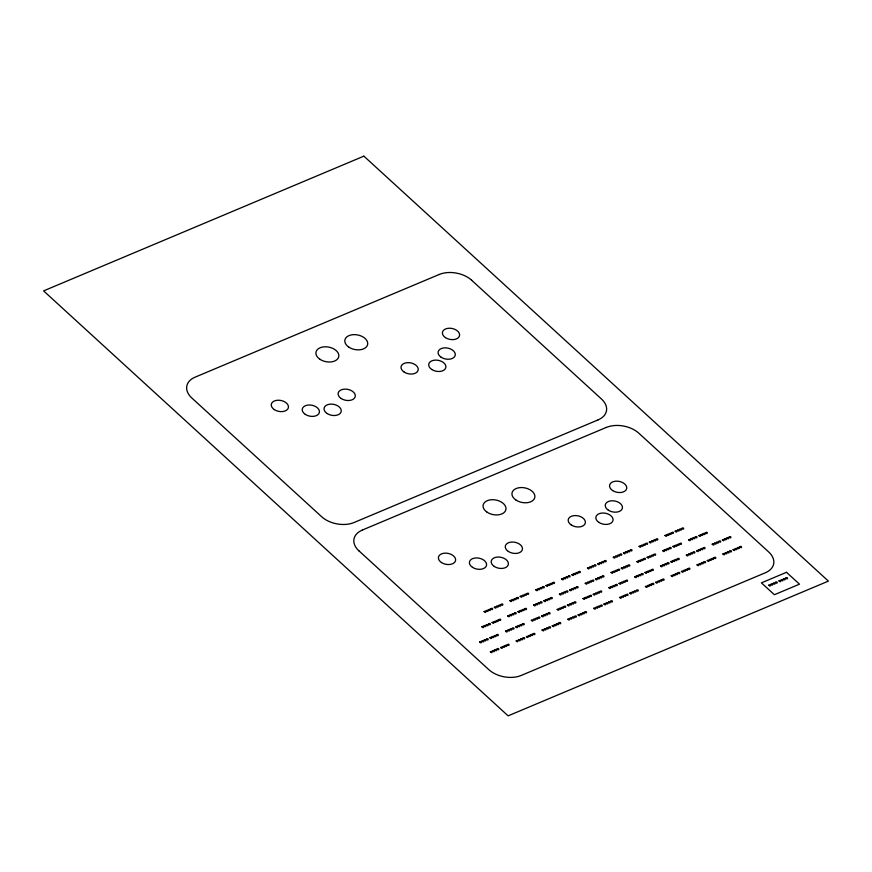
<?xml version="1.0" encoding="UTF-8"?>
<svg xmlns="http://www.w3.org/2000/svg" width="872" height="872" viewBox="0 0 872 872"><rect width="100%" height="100%" fill="white"/><g stroke="black" fill="none" stroke-linecap="round" stroke-linejoin="round"><path stroke-width="1.31" d="M439.216 274.473L195.186 377.129A23.282 14.9 11 0 0 191.775 397.948L321.703 516.769A23.282 14.9 11 0 0 354.087 522.502L598.138 419.868M362.338 530.056L606.367 427.4M471.621 280.228L601.517 399.06A23.282 14.9 11 0 1 598.116 419.846M358.97 550.864L488.865 669.696A23.282 14.9 11 0 0 521.238 675.429L765.289 572.795A23.282 14.9 11 0 0 768.701 551.976L638.773 433.155A23.282 14.9 11 0 0 606.4 427.422M439.237 274.495A23.282 14.9 11 0 1 471.654 280.217M358.937 550.875A23.282 14.9 11 0 1 362.37 530.078M479.665 642.021C481.954 644.811 482.042 639.983 479.676 641.977M481.889 626.804C483.895 629.573 484.636 624.886 481.922 626.706M484.113 611.588C486.293 614.368 486.696 609.55 484.113 611.588M481.922 641.084C483.906 643.852 484.876 639.089 481.933 641.029M484.134 625.856C486.293 628.625 486.75 623.829 484.145 625.813M486.358 610.64C488.582 613.419 488.963 608.547 486.358 610.64M484.167 640.135C486.522 642.882 486.434 638.13 484.189 640.037M486.391 624.919C488.146 627.753 489.475 622.924 486.391 624.919M488.603 609.692C490.794 612.493 491.187 607.642 488.603 609.692M486.413 639.187C488.287 641.956 489.399 637.301 486.434 639.089M488.636 623.971C490.903 626.75 491.176 621.845 488.636 623.971M490.86 608.754C493.051 611.501 493.487 606.749 490.871 608.7M489.879 637.726C492.113 640.506 492.451 635.634 489.879 637.726M492.102 622.51C494.282 625.268 494.751 620.461 492.113 622.466M494.326 607.293C496.517 610.051 496.996 605.244 494.337 607.239M490.369 651.809C492.429 654.61 493.04 649.814 490.38 651.766M492.124 636.789C494.261 639.59 494.718 634.718 492.124 636.789M494.348 621.562C496.179 624.352 497.476 619.621 494.359 621.518M496.571 606.345C498.904 609.092 498.871 604.351 496.593 606.247M492.615 650.861C494.74 653.651 495.274 648.877 492.626 650.817M494.38 635.841C496.68 638.642 496.724 633.737 494.38 635.841M496.593 620.624C498.686 623.404 499.22 618.64 496.604 620.57M498.817 605.397C500.659 608.166 501.858 603.522 498.849 605.299M494.86 649.923C496.866 652.703 497.672 647.929 494.871 649.869M496.626 634.892C498.98 637.683 498.882 632.789 496.626 634.892M498.849 619.676C500.681 622.455 501.967 617.703 498.86 619.621M501.062 604.449C503.318 607.163 503.645 602.519 501.095 604.361M497.105 648.975C499.394 651.755 499.482 646.926 497.116 648.921M500.583 647.514C502.425 650.272 503.613 645.662 500.604 647.416M502.828 646.566C505.062 649.346 505.389 644.463 502.828 646.566M505.509 631.154C507.493 633.944 508.278 629.224 505.531 631.066M507.722 615.937C510.12 618.706 510.011 613.823 507.722 615.937M505.073 645.629C507.221 648.441 507.624 643.536 505.073 645.629M509.946 600.721C512.147 603.457 512.649 598.693 509.957 600.666M507.755 630.216C509.957 632.941 510.316 628.298 507.777 630.118M509.978 614.989C512.147 617.79 512.496 612.929 509.978 614.989M507.319 644.681C509.553 647.449 509.891 642.577 507.319 644.681M512.191 599.773C514.044 602.541 515.374 597.821 512.202 599.718M510 629.268C511.94 632.069 512.736 627.328 510.022 629.17M512.224 614.052C514.164 616.875 515.047 612.035 512.224 614.052M514.447 598.824C516.529 601.615 517.085 596.84 514.447 598.781M512.245 628.32C514.207 631.132 515.058 626.314 512.245 628.32M514.469 613.103C516.867 615.872 516.78 611.01 514.469 613.103M516.693 597.876C518.567 600.666 519.745 595.914 516.704 597.832M515.712 626.859C517.892 629.66 518.306 624.81 515.712 626.859M517.935 611.643C519.843 614.444 520.813 609.702 517.946 611.588M520.159 596.426C522.633 599.129 522.415 594.377 520.181 596.328M516.202 640.942C518.502 643.732 518.524 638.893 516.213 640.898M517.968 625.911C520.115 628.69 520.573 623.916 517.979 625.867M520.181 610.694C522.284 613.463 522.884 608.721 520.192 610.651M522.404 595.478C524.584 598.225 524.889 593.527 522.437 595.38M518.448 639.994C520.584 642.729 521.183 638.042 518.48 639.906M520.213 624.973C522.274 627.775 522.884 622.957 520.224 624.919M522.437 609.746C524.345 612.558 525.293 607.817 522.448 609.702M524.65 594.53C526.873 597.342 527.168 592.371 524.65 594.53M520.693 639.056C522.938 641.781 523.2 637.116 520.726 638.958M522.459 624.025C524.584 626.804 525.118 622.03 522.47 623.981M524.682 608.809C526.514 611.555 527.734 606.967 524.704 608.711M526.906 593.581C529.053 596.394 529.457 591.521 526.906 593.581M522.949 638.108C524.933 640.887 525.718 636.178 522.971 638.01M526.416 636.647C528.378 639.47 529.206 634.631 526.416 636.647M528.661 635.699C530.841 638.478 531.244 633.661 528.661 635.699M531.342 620.286C533.261 623.109 534.209 618.292 531.342 620.286M533.555 605.07C535.691 607.86 536.215 603.053 533.566 605.015M530.906 634.762C533.086 637.552 533.5 632.658 530.906 634.762M535.779 589.854C537.73 592.633 538.667 587.902 535.79 589.799M533.588 619.338C535.757 622.161 536.095 617.278 533.588 619.338M535.811 604.122C538.024 606.879 538.427 602.116 535.822 604.078M533.152 633.813C535.332 636.604 535.746 631.764 533.152 633.813M538.024 588.905C539.801 591.685 541 587.074 538.057 588.807M535.833 618.401C537.948 621.169 538.656 616.319 535.833 618.401M538.057 603.173C540.259 605.942 540.684 601.146 538.068 603.13M540.28 587.957C542.406 590.758 542.853 585.962 540.291 587.913M538.078 617.452C540.019 620.275 540.923 615.436 538.078 617.452M540.302 602.236C542.548 605.015 542.744 600.198 540.313 602.181M542.526 587.009C544.313 589.788 545.556 585.145 542.548 586.921M541.556 615.992C543.801 618.782 543.975 613.932 541.556 615.948M543.768 600.775C545.61 603.533 546.809 598.911 543.801 600.677M545.992 585.559C548.226 588.349 548.499 583.444 545.992 585.559M542.035 630.074C544.226 632.81 544.619 628.123 542.057 629.976M543.801 615.043C545.85 617.834 546.624 613.005 543.812 615M546.014 599.827C548.303 602.585 548.63 597.723 546.014 599.827M548.237 584.611C550.319 587.39 551.039 582.518 548.237 584.611M544.281 629.126C546.286 631.895 547.017 627.219 544.313 629.028M546.046 614.106C548.412 616.875 548.346 612.002 546.057 614.052M548.27 598.879C550.243 601.658 551.028 596.949 548.292 598.792M550.483 583.662C552.434 586.485 553.328 581.646 550.483 583.662M546.526 628.189C548.695 630.99 549.055 626.107 546.526 628.189M548.292 613.158C550.614 615.883 550.744 611.152 548.325 613.06M550.515 597.941C552.576 600.721 553.328 595.87 550.515 597.941M552.739 582.714C555.017 585.483 555.235 580.61 552.739 582.714M548.782 627.241C550.766 630.053 551.638 625.18 548.782 627.241M552.249 625.78C554.025 628.581 555.355 623.829 552.259 625.725M554.494 624.832C556.51 627.6 557.361 622.881 554.505 624.788M557.175 609.419C559.116 612.242 560.009 607.413 557.175 609.419M559.399 594.203C561.742 596.971 561.732 592.099 559.41 594.148M556.739 623.883C558.832 626.652 559.584 621.867 556.75 623.84M561.612 578.986C563.465 581.744 564.653 577.122 561.644 578.888M559.421 608.471C561.808 611.207 561.862 606.389 559.432 608.427M561.644 593.254C563.846 596.023 564.282 591.205 561.655 593.211M558.985 622.946C561.241 625.736 561.415 620.875 558.996 622.891M563.868 578.038C566.102 580.807 566.451 575.923 563.868 578.038M561.666 607.533C563.628 610.313 564.544 605.615 561.677 607.479M563.89 592.306C566.309 595.053 566.135 590.246 563.912 592.219M566.113 577.09C568.075 579.924 568.904 575.04 566.113 577.09M563.922 606.585C566.233 609.343 566.32 604.568 563.922 606.531M566.135 591.369C568.217 594.126 568.86 589.407 566.168 591.271M568.359 576.141C570.789 578.899 570.659 574.016 568.359 576.141M567.389 605.124C569.601 607.882 569.83 603.173 567.41 605.026M569.601 589.908C571.563 592.731 572.403 587.892 569.601 589.908M571.825 574.681C574.114 577.46 574.288 572.632 571.836 574.637M567.868 619.207C570.016 622.019 570.419 617.093 567.868 619.207M569.634 604.176C571.64 606.945 572.381 602.269 569.656 604.089M571.858 588.96C574.038 591.739 574.441 586.921 571.858 588.96M574.07 573.743C576.021 576.523 576.97 571.814 574.081 573.689M570.114 618.259C572.25 621.082 572.686 616.177 570.114 618.259M571.879 603.239C574.136 605.953 574.452 601.255 571.912 603.141M574.103 588.011C576.338 590.802 576.686 585.908 574.103 588.011M576.327 572.795C578.692 575.531 578.725 570.746 576.338 572.741M572.37 617.311C574.822 620.057 574.637 615.163 572.37 617.311M574.125 602.29C576.13 605.059 576.883 600.372 574.158 602.192M576.348 587.074C578.528 589.864 578.932 585.014 576.348 587.074M578.572 571.847C580.425 574.648 581.537 569.917 578.583 571.803M574.615 616.373C576.556 619.196 577.449 614.357 574.615 616.373M578.082 614.913C580.109 617.703 580.807 612.929 578.092 614.858M580.327 613.964C582.104 616.766 583.444 612.057 580.338 613.921M583.008 598.552C585.014 601.342 585.821 596.557 583.019 598.508M585.232 583.335C587.423 586.071 587.804 581.384 585.254 583.237M582.572 613.016C584.556 615.806 585.254 611.119 582.605 612.929M587.456 568.108C589.407 570.942 590.246 566.102 587.456 568.108M585.254 597.603C587.608 600.405 587.532 595.489 585.254 597.603M587.477 582.387C589.483 585.156 590.224 580.469 587.499 582.289M584.829 612.079C587.041 614.836 587.27 610.128 584.85 611.981M589.701 567.171C591.881 569.95 592.284 565.132 589.701 567.171M587.499 596.666C589.657 599.413 590.213 594.66 587.51 596.612M589.723 581.439C591.87 584.186 592.262 579.488 589.755 581.341M591.946 566.222C594.126 569.024 594.53 564.13 591.946 566.222M589.755 595.718C591.914 598.541 592.284 593.625 589.755 595.718M591.968 580.501C593.723 583.335 595.042 578.518 591.968 580.501M594.192 565.274C596.579 568.053 596.492 563.181 594.192 565.274M593.222 594.257C595.184 597.091 596.012 592.197 593.222 594.257M595.445 579.041C597.593 581.864 597.996 576.948 595.445 579.041M597.658 563.813C599.947 566.604 600.034 561.775 597.669 563.77M593.701 608.34C595.881 611.152 596.208 606.291 593.701 608.34M595.467 593.309C597.745 596.088 597.985 591.205 595.467 593.309M597.691 578.092C599.685 580.861 600.59 576.141 597.702 578.038M599.914 562.876C601.898 565.645 602.868 560.881 599.925 562.822M595.958 607.392C598.018 610.193 598.628 605.397 595.968 607.348M597.712 592.361C599.849 595.173 600.307 590.3 597.712 592.361M599.936 577.144C601.767 579.934 603.053 575.204 599.947 577.101M602.16 561.928C604.514 564.674 604.427 559.922 602.181 561.83M598.203 606.443C600.394 609.256 600.775 604.383 598.203 606.443M599.958 591.423C602.094 594.246 602.53 589.33 599.958 591.423M602.181 576.196C604.318 578.997 604.83 574.19 602.192 576.152M604.405 560.979C606.28 563.737 607.392 559.105 604.427 560.881M600.448 605.506C602.454 608.285 603.261 603.511 600.459 605.451M603.914 604.045C606.127 606.781 606.629 602.007 603.925 603.991M606.16 603.097C608.013 605.855 609.201 601.244 606.193 602.999M608.841 587.684C611.087 590.42 611.327 585.755 608.874 587.586M611.065 572.468C613.147 575.291 613.626 570.397 611.065 572.468M608.416 602.149C610.574 604.906 611.087 600.11 608.427 602.105M613.288 557.241C615.272 560.053 616.123 555.213 613.299 557.197M611.087 586.736C613.081 589.527 613.866 584.807 611.119 586.638M613.31 571.52C615.588 574.299 615.828 569.405 613.31 571.52M610.662 601.211C612.624 604.045 613.452 599.151 610.662 601.211M615.534 556.303C617.55 559.072 618.401 554.352 615.545 556.249M613.343 585.799C615.588 588.502 615.915 583.859 613.365 585.701M615.556 570.571C617.79 573.362 618.074 568.468 615.556 570.571M617.779 555.355C619.872 558.124 620.635 553.339 617.79 555.301M615.588 584.85C617.518 587.652 618.324 582.91 615.61 584.752M617.812 569.623C619.752 572.457 620.635 567.607 617.812 569.623M620.025 554.407C622.281 557.197 622.455 552.347 620.036 554.363M619.055 583.39C621.235 586.191 621.649 581.297 619.055 583.39M621.278 568.173C623.349 570.964 623.927 566.179 621.289 568.119M623.491 552.946C625.486 555.737 626.27 551.017 623.524 552.848M619.534 597.473C621.747 600.252 622.074 595.413 619.545 597.418M621.3 582.442C623.687 585.221 623.6 580.349 621.3 582.442M623.524 567.225C625.475 570.005 626.412 565.274 623.534 567.171M625.747 552.009C627.949 554.734 628.309 550.09 625.769 551.911M621.791 596.524C624.09 599.315 624.112 594.486 621.801 596.481M623.545 581.493C625.704 584.273 626.161 579.499 623.556 581.45M625.769 566.277C627.786 569.089 628.429 564.293 625.78 566.233M627.993 551.06C629.933 553.862 630.729 549.12 628.014 550.962M624.036 595.576C626.172 598.312 626.772 593.625 624.058 595.478M625.802 580.556C627.862 583.357 628.472 578.55 625.813 580.501M628.014 565.328C629.944 568.119 630.947 563.388 628.025 565.285M630.238 550.112C632.2 552.924 633.05 548.107 630.238 550.112M626.281 594.639C628.527 597.364 628.767 592.698 626.314 594.541M629.748 593.178C632.058 595.968 632.08 591.085 629.748 593.178M632.004 592.23C634.009 595.042 634.805 590.191 632.004 592.23M634.674 576.817C637.029 579.618 636.931 574.67 634.674 576.817M636.898 561.601C639.023 564.413 639.481 559.53 636.898 561.601M634.249 591.281C636.636 594.05 636.538 589.21 634.249 591.281M639.122 546.373C641.192 549.164 641.781 544.401 639.132 546.33M636.931 575.869C639.132 578.681 639.47 573.732 636.931 575.869M639.143 560.652C641.269 563.443 641.803 558.636 639.154 560.598M636.495 590.333C638.675 593.134 639.089 588.24 636.495 590.333M641.367 545.436C643.144 548.226 644.484 543.529 641.378 545.382M639.176 574.921C641.389 577.722 641.705 572.839 639.176 574.921M641.4 559.704C643.634 562.505 643.907 557.644 641.4 559.704M643.612 544.488C645.596 547.267 646.294 542.591 643.645 544.39M641.421 573.983C643.482 576.763 644.255 571.945 641.421 573.983M643.645 558.756C645.803 561.546 646.25 556.739 643.656 558.712M645.858 543.539C648.081 546.297 648.31 541.588 645.89 543.441M644.888 572.523C647.002 575.324 647.493 570.517 644.899 572.468M647.111 557.306C649.335 560.097 649.651 555.235 647.111 557.306M649.335 542.079C651.242 544.902 652.202 540.084 649.335 542.079M645.378 586.605C647.874 589.308 647.58 584.567 645.4 586.507M647.133 571.574C649.378 574.354 649.575 569.536 647.144 571.531M649.357 556.358C651.199 559.116 652.387 554.494 649.389 556.26M651.58 541.13C653.749 543.954 654.076 539.07 651.58 541.13M647.624 585.657C650.022 588.382 649.923 583.641 647.645 585.559M649.389 570.626C651.558 573.405 651.984 568.577 649.4 570.582M651.602 555.41C653.891 558.167 654.229 553.306 651.602 555.41M653.826 540.193C655.94 542.962 656.649 538.111 653.826 540.193M649.869 584.709C652.3 587.434 652.082 582.659 649.891 584.611M651.635 569.688C653.935 572.468 653.956 567.639 651.646 569.634M653.858 554.461C655.646 557.241 656.845 552.597 653.88 554.363M656.071 539.245C658.011 542.068 658.916 537.228 656.071 539.245M652.114 583.76C654.469 586.562 654.371 581.624 652.114 583.76M655.581 582.311C657.641 585.09 658.425 580.272 655.581 582.311M657.837 581.362C659.962 584.153 660.486 579.335 657.848 581.308M660.507 565.95C662.6 568.74 663.287 563.857 660.507 565.95M662.731 550.733C664.944 553.502 665.271 548.673 662.742 550.679M660.082 580.414C662.295 583.172 662.676 578.419 660.093 580.371M664.955 535.506C667.2 538.242 667.614 533.479 664.965 535.463M662.764 565.002C664.704 567.825 665.598 562.996 662.764 565.002M664.976 549.785C667.233 552.565 667.407 547.725 664.987 549.731M662.328 579.466C664.497 582.256 664.933 577.438 662.339 579.422M667.2 534.558C669.042 537.326 670.23 532.705 667.233 534.471M665.009 564.053C667.069 566.811 667.887 562.048 665.02 564.01M667.233 548.837C669.423 551.595 669.903 546.788 667.244 548.793M669.445 533.62C671.604 536.378 672.138 531.571 669.456 533.566M667.254 563.116C669.031 565.906 670.361 561.23 667.265 563.061M669.478 547.889C671.832 550.646 671.734 545.883 669.5 547.79M671.702 532.672C673.664 535.506 674.492 530.612 671.702 532.672M670.721 561.655C672.704 564.435 673.391 559.759 670.753 561.557M672.944 546.428C675.048 549.273 675.462 544.346 672.944 546.428M675.168 531.212C677.108 534.035 678.002 529.206 675.168 531.212M671.211 575.738C673.489 578.507 673.74 573.613 671.211 575.738M672.966 560.707C675.244 563.454 675.408 558.712 672.999 560.609M675.19 545.49C677.206 548.292 678.002 543.463 675.19 545.49M677.413 530.263C679.8 532.999 679.855 528.181 677.424 530.22M673.457 574.79C675.397 577.613 676.291 572.73 673.457 574.79M675.222 559.759C677.228 562.527 677.969 557.851 675.244 559.661M677.435 544.542C679.746 547.333 679.757 542.471 677.435 544.542M679.659 529.326C681.621 532.105 682.536 527.407 679.669 529.271M675.702 573.841C677.838 576.664 678.274 571.76 675.702 573.841M677.468 558.81C679.659 561.546 680.051 556.87 677.49 558.723M679.691 543.594C681.882 546.395 682.264 541.49 679.691 543.594M681.904 528.378C684.215 531.135 684.313 526.361 681.915 528.323M677.947 572.893C680.04 575.683 680.727 570.811 677.947 572.893M681.424 571.443C683.299 574.212 684.553 569.481 681.435 571.389M683.67 570.495C685.752 573.286 686.34 568.5 683.681 570.441M686.351 555.083C688.302 557.862 689.24 553.164 686.362 555.028M688.564 539.855C690.777 542.591 691.136 537.937 688.597 539.768M685.915 569.547C687.768 572.337 689.011 567.585 685.926 569.503M688.597 554.134C690.809 556.892 691.202 552.129 688.608 554.091M690.82 538.918C693.24 541.643 693.066 536.901 690.842 538.82M688.161 568.599C690.144 571.389 690.831 566.702 688.193 568.5M690.842 553.186C692.695 555.987 693.796 551.268 690.853 553.142M693.066 537.97C695.54 540.673 695.311 535.931 693.087 537.871M693.087 552.249C695.246 554.995 695.802 550.232 693.098 552.194M695.311 537.021C697.654 539.768 697.578 535.005 695.333 536.923M696.554 550.788C698.712 553.546 699.246 548.739 696.564 550.733M698.777 535.561C700.837 538.351 701.611 533.533 698.777 535.561M697.044 564.871C699.442 567.639 699.355 562.767 697.044 564.871M698.81 549.84C700.772 552.674 701.622 547.78 698.81 549.84M701.023 534.623C703.083 537.446 703.759 532.53 701.023 534.623M699.289 563.922C701.197 566.713 702.167 562.004 699.3 563.868M701.055 548.891C703.323 551.671 703.573 546.788 701.055 548.891M703.279 533.675C705.263 536.443 706.178 531.724 703.29 533.62M701.535 562.974C703.769 565.764 703.987 560.947 701.546 562.931M703.301 547.943C705.448 550.766 705.851 545.839 703.301 547.943M705.524 532.727C707.639 535.517 708.206 530.721 705.535 532.683M703.791 562.026C705.742 564.816 706.68 560.107 703.802 561.982M707.257 560.565C709.078 563.323 710.32 558.734 707.279 560.478M709.503 559.628C711.737 562.364 712.162 557.59 709.514 559.573M712.184 544.215C714.103 546.951 715.204 542.319 712.206 544.117M711.748 558.679C713.547 561.459 714.778 556.816 711.781 558.581M714.43 543.267C716.642 546.003 716.98 541.327 714.451 543.169M713.994 557.731C716.152 560.489 716.686 555.693 714.005 557.688M716.675 542.319C718.506 545.098 719.64 540.466 716.708 542.221M718.92 541.37C721.177 544.084 721.504 539.441 718.953 541.283M722.398 539.921C724.741 542.689 724.665 537.839 722.398 539.921M722.877 553.993C725.155 556.761 725.341 551.976 722.888 553.949M724.643 538.972C726.768 541.785 727.226 536.901 724.643 538.972M725.123 553.055C727.128 555.835 727.935 551.06 725.133 553.001M726.888 538.024C729.275 540.803 729.21 535.931 726.888 538.024M727.379 552.107C729.679 554.886 729.701 550.058 727.379 552.052M729.134 537.076C731.139 539.91 731.891 535.059 729.134 537.076M729.624 551.159C731.543 553.905 732.644 549.262 729.646 551.06M733.09 549.698C735.151 552.488 735.903 547.627 733.09 549.698M735.336 548.76C737.603 551.562 737.647 546.668 735.336 548.76M737.581 547.812C739.652 550.603 740.383 545.741 737.581 547.812M739.838 546.864C742.181 549.643 742.105 544.782 739.838 546.864M768.766 585.21C770.488 587.99 771.96 583.303 768.777 585.156M771.012 584.262C773.072 587.052 773.682 582.278 771.022 584.207M773.257 583.313C775.284 586.06 776.047 581.417 773.279 583.215M775.502 582.365C777.497 585.145 778.173 580.49 775.535 582.278M778.969 580.916C781.192 583.706 781.508 578.823 778.969 580.916M781.225 579.967C783.198 582.779 784.081 577.907 781.225 579.967M783.47 579.019C785.596 581.842 786.043 576.937 783.47 579.019M785.716 578.071C787.83 580.839 788.539 576 785.716 578.071M363.886 156.143L43.6 290.888L508.114 715.858L828.4 581.112L363.886 156.143M786.5 572.304L761.419 582.867L774.391 594.726L799.482 584.175L786.5 572.304M274.342 409.622A8.709 5.57 11 0 0 288.349 407.845A8.709 5.57 11 0 0 276.904 400.303A8.709 5.57 11 0 0 274.342 409.622M305.309 414.396A8.709 5.57 11 0 0 319.315 412.63A8.709 5.57 11 0 0 307.87 405.077A8.709 5.57 11 0 0 305.309 414.396M327.131 413.524A8.709 5.57 11 0 0 341.137 411.748A8.709 5.57 11 0 0 329.692 404.205A8.709 5.57 11 0 0 327.131 413.524M341.181 398.515A8.709 5.57 11 0 0 355.187 396.749A8.709 5.57 11 0 0 343.742 389.195A8.709 5.57 11 0 0 341.181 398.515M320.002 359.329A11.609 7.434 11 0 0 338.685 356.964A11.609 7.434 11 0 0 323.425 346.903A11.609 7.434 11 0 0 320.002 359.329M348.898 347.176A11.609 7.434 11 0 0 367.57 344.811A11.609 7.434 11 0 0 352.31 334.75A11.609 7.434 11 0 0 348.898 347.176M404.118 372.05A8.709 5.57 11 0 0 418.124 370.273A8.709 5.57 11 0 0 406.679 362.719A8.709 5.57 11 0 0 404.118 372.05M431.782 369.499A8.709 5.57 11 0 0 445.788 367.722A8.709 5.57 11 0 0 434.343 360.18A8.709 5.57 11 0 0 431.782 369.499M441.167 357.248A8.709 5.57 11 0 0 455.173 355.471A8.709 5.57 11 0 0 443.728 347.928A8.709 5.57 11 0 0 441.167 357.248M445.472 337.627A8.709 5.57 11 0 0 459.479 335.862A8.709 5.57 11 0 0 448.034 328.308A8.709 5.57 11 0 0 445.472 337.627M441.494 562.549A8.709 5.57 11 0 0 455.5 560.772A8.709 5.57 11 0 0 444.055 553.219A8.709 5.57 11 0 0 441.494 562.549M472.471 567.323A8.709 5.57 11 0 0 486.478 565.557A8.709 5.57 11 0 0 475.033 558.004A8.709 5.57 11 0 0 472.471 567.323M494.282 566.451A8.709 5.57 11 0 0 508.289 564.674A8.709 5.57 11 0 0 496.844 557.121A8.709 5.57 11 0 0 494.282 566.451M508.343 551.442A8.709 5.57 11 0 0 522.35 549.676A8.709 5.57 11 0 0 510.905 542.122A8.709 5.57 11 0 0 508.343 551.442M487.165 512.256A11.609 7.434 11 0 0 505.836 509.891A11.609 7.434 11 0 0 490.576 499.82A11.609 7.434 11 0 0 487.165 512.256M516.05 500.103A11.609 7.434 11 0 0 534.732 497.738A11.609 7.434 11 0 0 519.472 487.666A11.609 7.434 11 0 0 516.05 500.103M571.269 524.966A8.709 5.57 11 0 0 585.276 523.2A8.709 5.57 11 0 0 573.831 515.646A8.709 5.57 11 0 0 571.269 524.966M598.944 522.426A8.709 5.57 11 0 0 612.951 520.649A8.709 5.57 11 0 0 601.506 513.096A8.709 5.57 11 0 0 598.944 522.426M608.329 510.175A8.709 5.57 11 0 0 622.336 508.398A8.709 5.57 11 0 0 610.891 500.855A8.709 5.57 11 0 0 608.329 510.175M612.635 490.555A8.709 5.57 11 0 0 626.63 488.778A8.709 5.57 11 0 0 615.185 481.235A8.709 5.57 11 0 0 612.635 490.555"/></g></svg>
